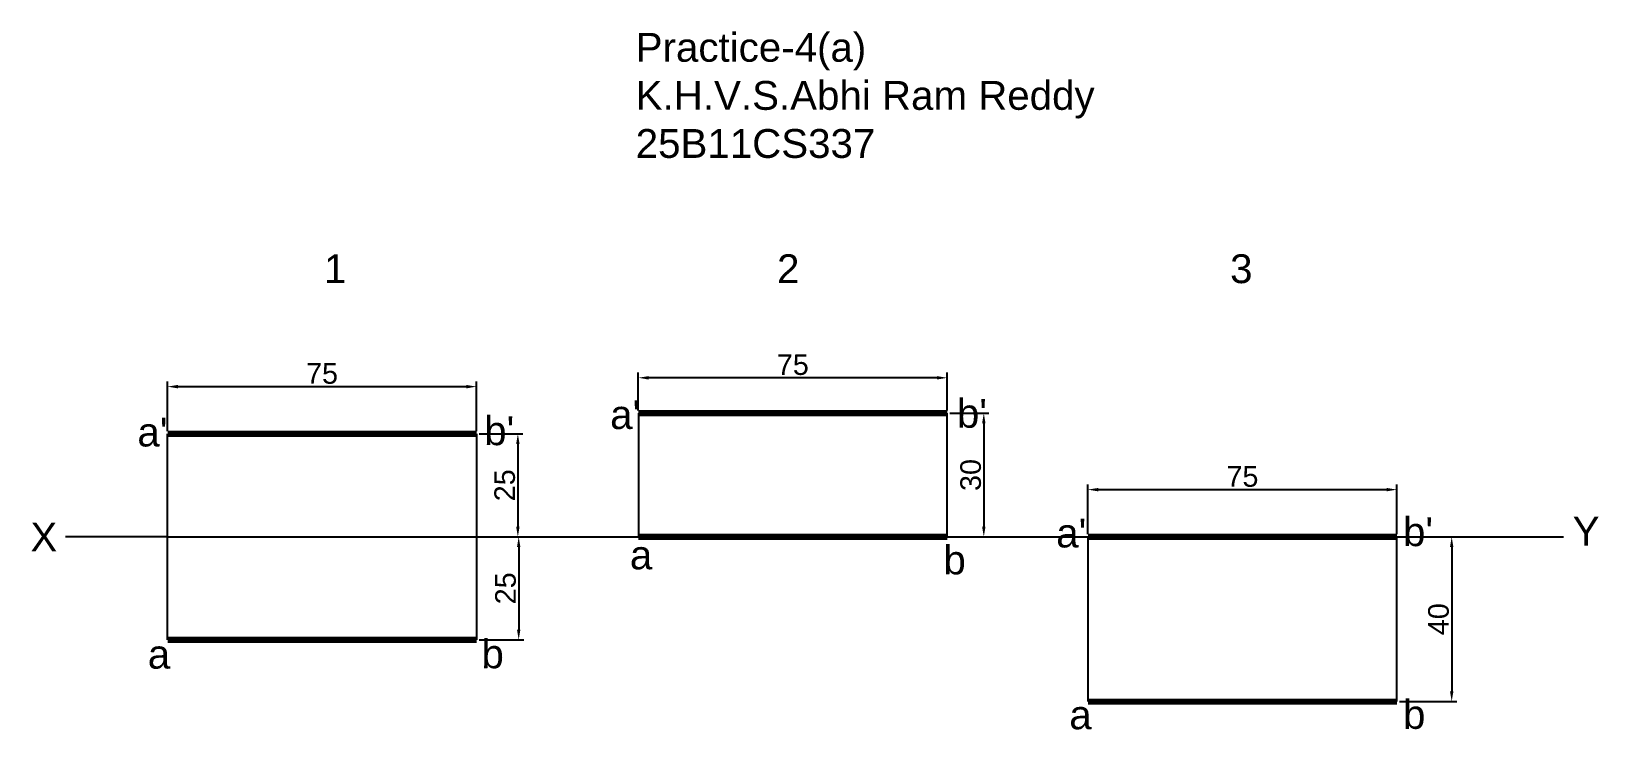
# Model space of a CAD drawing. Header units: millimetres. Extents: x 17 to 397, y 154 to 323.
import ezdxf

# ---------------------------------------------------------------- set-up
doc = ezdxf.new("R2010")
doc.units = ezdxf.units.MM
doc.styles.get("Standard").update_dxf_attribs({"font": 'arial.ttf'})
doc.dimstyles.new('ISO-25', dxfattribs={"dimtxt": 5, "dimasz": 2.5, "dimexe": 1.25, "dimexo": 0.625, "dimtad": 1, "dimtxsty": 'Standard', "dimcen": 3, "dimadec": 0, "dimazin": 0, "dimtfac": 1, "dimtmove": 0, "dimatfit": 3, "dimfxl": 1, "dimarcsym": 0})

# ---------------------------------------------------------------- blocks, each defined once
blk = doc.blocks.new('*D1')
at = {"color": 0, "lineweight": -2, "transparency": 16777216}
for p, q in [((49.8, 226.42), (49.8, 238.49)), ((52.3, 237.24), (122.3, 237.24)), ((124.8, 226.42), (124.8, 238.49))]:
    blk.add_line(p, q, dxfattribs=at)
at = {"color": 0, "transparency": 16777216}
for points in [[(52.3, 237.66), (52.3, 236.82), (49.8, 237.24)], [(122.3, 237.66), (122.3, 236.82), (124.8, 237.24)]]:
    blk.add_solid(points, dxfattribs=at)
at = {"layer": 'Defpoints', "color": 0, "transparency": 16777216}
for p in [(124.8, 237.24), (49.8, 225.8), (124.8, 225.8)]:
    blk.add_point(p, dxfattribs=at)
at = {"color": 0, "transparency": 16777216, "insert": (87.3, 240.41), "char_height": 5, "attachment_point": 5}
blk.add_mtext('75', dxfattribs=at)
blk = doc.blocks.new('*D2')
at = {"color": 0, "lineweight": -2, "transparency": 16777216}
for p, q in [((125.42, 225.8), (136.08, 225.8)), ((134.83, 223.3), (134.83, 203.3)), ((125.42, 200.8), (136.08, 200.8))]:
    blk.add_line(p, q, dxfattribs=at)
at = {"color": 0, "transparency": 16777216}
for points in [[(134.42, 223.3), (135.25, 223.3), (134.83, 225.8)], [(134.42, 203.3), (135.25, 203.3), (134.83, 200.8)]]:
    blk.add_solid(points, dxfattribs=at)
at = {"layer": 'Defpoints', "color": 0, "transparency": 16777216}
for p in [(124.8, 225.8), (124.8, 200.8), (134.83, 200.8)]:
    blk.add_point(p, dxfattribs=at)
at = {"color": 0, "transparency": 16777216, "insert": (131.66, 213.3), "char_height": 5, "attachment_point": 5, "rotation": 90}
blk.add_mtext('25', dxfattribs=at)
blk = doc.blocks.new('*D3')
at = {"color": 0, "lineweight": -2, "transparency": 16777216}
for p, q in [((125.42, 200.8), (136.29, 200.8)), ((135.04, 198.3), (135.04, 178.3)), ((125.42, 175.8), (136.29, 175.8))]:
    blk.add_line(p, q, dxfattribs=at)
at = {"color": 0, "transparency": 16777216}
for points in [[(134.62, 198.3), (135.45, 198.3), (135.04, 200.8)], [(134.62, 178.3), (135.45, 178.3), (135.04, 175.8)]]:
    blk.add_solid(points, dxfattribs=at)
at = {"layer": 'Defpoints', "color": 0, "transparency": 16777216}
for p in [(124.8, 200.8), (124.8, 175.8), (135.04, 175.8)]:
    blk.add_point(p, dxfattribs=at)
at = {"color": 0, "transparency": 16777216, "insert": (131.86, 188.3), "char_height": 5, "attachment_point": 5, "rotation": 90}
blk.add_mtext('25', dxfattribs=at)
blk = doc.blocks.new('*D4')
at = {"color": 0, "lineweight": -2, "transparency": 16777216}
for p, q in [((164.08, 231.42), (164.08, 240.64)), ((239.08, 231.42), (239.08, 240.64)), ((236.58, 239.39), (166.58, 239.39))]:
    blk.add_line(p, q, dxfattribs=at)
at = {"color": 0, "transparency": 16777216}
for points in [[(166.58, 239.8), (166.58, 238.97), (164.08, 239.39)], [(236.58, 239.8), (236.58, 238.97), (239.08, 239.39)]]:
    blk.add_solid(points, dxfattribs=at)
at = {"layer": 'Defpoints', "color": 0, "transparency": 16777216}
for p in [(164.08, 239.39), (164.08, 230.8), (239.08, 230.8)]:
    blk.add_point(p, dxfattribs=at)
at = {"color": 0, "transparency": 16777216, "insert": (201.58, 242.55), "char_height": 5, "attachment_point": 5}
blk.add_mtext('75', dxfattribs=at)
blk = doc.blocks.new('*D5')
at = {"color": 0, "lineweight": -2, "transparency": 16777216}
for p, q in [((239.71, 230.8), (249.19, 230.8)), ((247.94, 228.3), (247.94, 203.3)), ((239.71, 200.8), (249.19, 200.8))]:
    blk.add_line(p, q, dxfattribs=at)
at = {"color": 0, "transparency": 16777216}
for points in [[(247.53, 228.3), (248.36, 228.3), (247.94, 230.8)], [(247.53, 203.3), (248.36, 203.3), (247.94, 200.8)]]:
    blk.add_solid(points, dxfattribs=at)
at = {"layer": 'Defpoints', "color": 0, "transparency": 16777216}
for p in [(239.08, 230.8), (239.08, 200.8), (247.94, 200.8)]:
    blk.add_point(p, dxfattribs=at)
at = {"color": 0, "transparency": 16777216, "insert": (244.77, 215.8), "char_height": 5, "attachment_point": 5, "rotation": 90}
blk.add_mtext('30', dxfattribs=at)
blk = doc.blocks.new('*D6')
at = {"color": 0, "lineweight": -2, "transparency": 16777216}
for p, q in [((273.22, 201.42), (273.22, 213.5)), ((348.22, 201.42), (348.22, 213.5)), ((275.72, 212.25), (345.72, 212.25))]:
    blk.add_line(p, q, dxfattribs=at)
at = {"color": 0, "transparency": 16777216}
for points in [[(275.72, 212.66), (275.72, 211.83), (273.22, 212.25)], [(345.72, 212.66), (345.72, 211.83), (348.22, 212.25)]]:
    blk.add_solid(points, dxfattribs=at)
at = {"layer": 'Defpoints', "color": 0, "transparency": 16777216}
for p in [(348.22, 212.25), (273.22, 200.8), (348.22, 200.8)]:
    blk.add_point(p, dxfattribs=at)
at = {"color": 0, "transparency": 16777216, "insert": (310.72, 215.41), "char_height": 5, "attachment_point": 5}
blk.add_mtext('75', dxfattribs=at)
blk = doc.blocks.new('*D7')
at = {"color": 0, "lineweight": -2, "transparency": 16777216}
for p, q in [((348.85, 200.8), (362.77, 200.8)), ((361.52, 198.3), (361.52, 163.3)), ((348.85, 160.8), (362.77, 160.8))]:
    blk.add_line(p, q, dxfattribs=at)
at = {"color": 0, "transparency": 16777216}
for points in [[(361.11, 198.3), (361.94, 198.3), (361.52, 200.8)], [(361.11, 163.3), (361.94, 163.3), (361.52, 160.8)]]:
    blk.add_solid(points, dxfattribs=at)
at = {"layer": 'Defpoints', "color": 0, "transparency": 16777216}
for p in [(348.22, 200.8), (348.22, 160.8), (361.52, 160.8)]:
    blk.add_point(p, dxfattribs=at)
at = {"color": 0, "transparency": 16777216, "insert": (358.34, 180.8), "char_height": 5, "attachment_point": 5, "rotation": 90}
blk.add_mtext('40', dxfattribs=at)

msp = doc.modelspace()

# ---------------------------------------------------------------- linework, layer by layer
for p, q in [((164.085, 230.799), (164.085, 200.799)), ((239.085, 200.799), (239.085, 230.799)), ((49.797, 200.799), (49.797, 225.799)), ((124.797, 225.799), (124.797, 200.799)), ((49.797, 200.799), (25.022, 200.799)), ((49.797, 200.799), (124.797, 200.799)), ((49.797, 175.799), (49.797, 200.799)), ((124.797, 200.799), (124.797, 175.799)), ((124.797, 200.799), (164.085, 200.799)), ((164.085, 200.799), (376.143, 200.799)), ((273.222, 200.799), (273.222, 160.799)), ((348.222, 160.799), (348.222, 200.799)), ((376.143, 200.799), (388.667, 200.799))]:
    msp.add_line(p, q)
at = {"const_width": 1.5}
for points in [[(239.085, 230.799), (164.085, 230.799)], [(49.797, 225.799), (124.797, 225.799)], [(164.085, 200.799), (239.085, 200.799)], [(273.222, 200.799), (348.222, 200.799)], [(124.797, 175.799), (49.797, 175.799)], [(273.222, 160.799), (348.222, 160.799)]]:
    msp.add_lwpolyline(points, dxfattribs=at)

# ---------------------------------------------------------------- texts
at = {"char_height": 7, "attachment_point": 1}
for s, width, insert in [('Practice-4(a)\\PK.H.V.S.Abhi Ram Reddy\\P25B11CS337', 159.00478, (163.443, 323.092)), ('1', 13.20308, (87.783, 269.365)), ('2', 13.20308, (197.757, 269.365)), ('3', 13.20308, (307.731, 269.365)), ("a'", 24.10636, (157.231, 233.958)), ("b'", 24.10636, (241.409, 234.278)), ("a'", 24.10636, (42.484, 229.725)), ("b'", 24.10636, (126.662, 230.044)), ("b'", 24.10636, (349.703, 205.54)), ('Y', 24.10636, (390.888, 205.681)), ('X', 24.10636, (16.517, 204.25)), ("a'", 24.10636, (265.525, 205.22)), ('a', 24.10636, (162.026, 199.904)), ('b', 24.10636, (238.14, 198.699)), ('b', 24.10636, (126.001, 175.902)), ('a', 24.10636, (44.997, 175.804)), ('b', 24.10636, (349.696, 161.199)), ('a', 24.10636, (268.693, 161.101))]:
    msp.add_mtext_dynamic_manual_height_columns(s, width=width, gutter_width=12.5, heights=[0], dxfattribs=dict(at, insert=insert))

# ---------------------------------------------------------------- dimensions: what is measured, and where the dimension line sits
for base, p1, p2, picture, middle in [((124.797, 237.241), (49.797, 225.799), (124.797, 225.799), '*D1', (87.297, 240.408)), ((164.085, 239.386), (239.085, 230.799), (164.085, 230.799), '*D4', (201.585, 242.553)), ((348.222, 212.246), (273.222, 200.799), (348.222, 200.799), '*D6', (310.722, 215.414))]:
    dim = msp.add_linear_dim(base=base, p1=p1, p2=p2, dimstyle='ISO-25')
    dim.commit()
    dim.dimension.update_dxf_attribs({"geometry": picture, "text_midpoint": middle})
for base, p1, p2, picture, middle in [((247.945, 200.799), (239.085, 230.799), (239.085, 200.799), '*D5', (244.765, 215.799)), ((135.035, 175.799), (124.797, 200.799), (124.797, 175.799), '*D3', (131.857, 188.299)), ((361.522, 160.799), (348.222, 200.799), (348.222, 160.799), '*D7', (358.345, 180.799))]:
    dim = msp.add_linear_dim(base=base, p1=p1, p2=p2, angle=90, dimstyle='ISO-25')
    dim.commit()
    dim.dimension.update_dxf_attribs({"geometry": picture, "text_midpoint": middle})
dim = msp.add_aligned_dim(p1=(124.797, 225.799), p2=(124.797, 200.799), distance=10.038, dimstyle='ISO-25')
dim.commit()
dim.dimension.update_dxf_attribs({"geometry": '*D2', "text_midpoint": (131.656, 213.299)})

doc.saveas('drawing.dxf')
